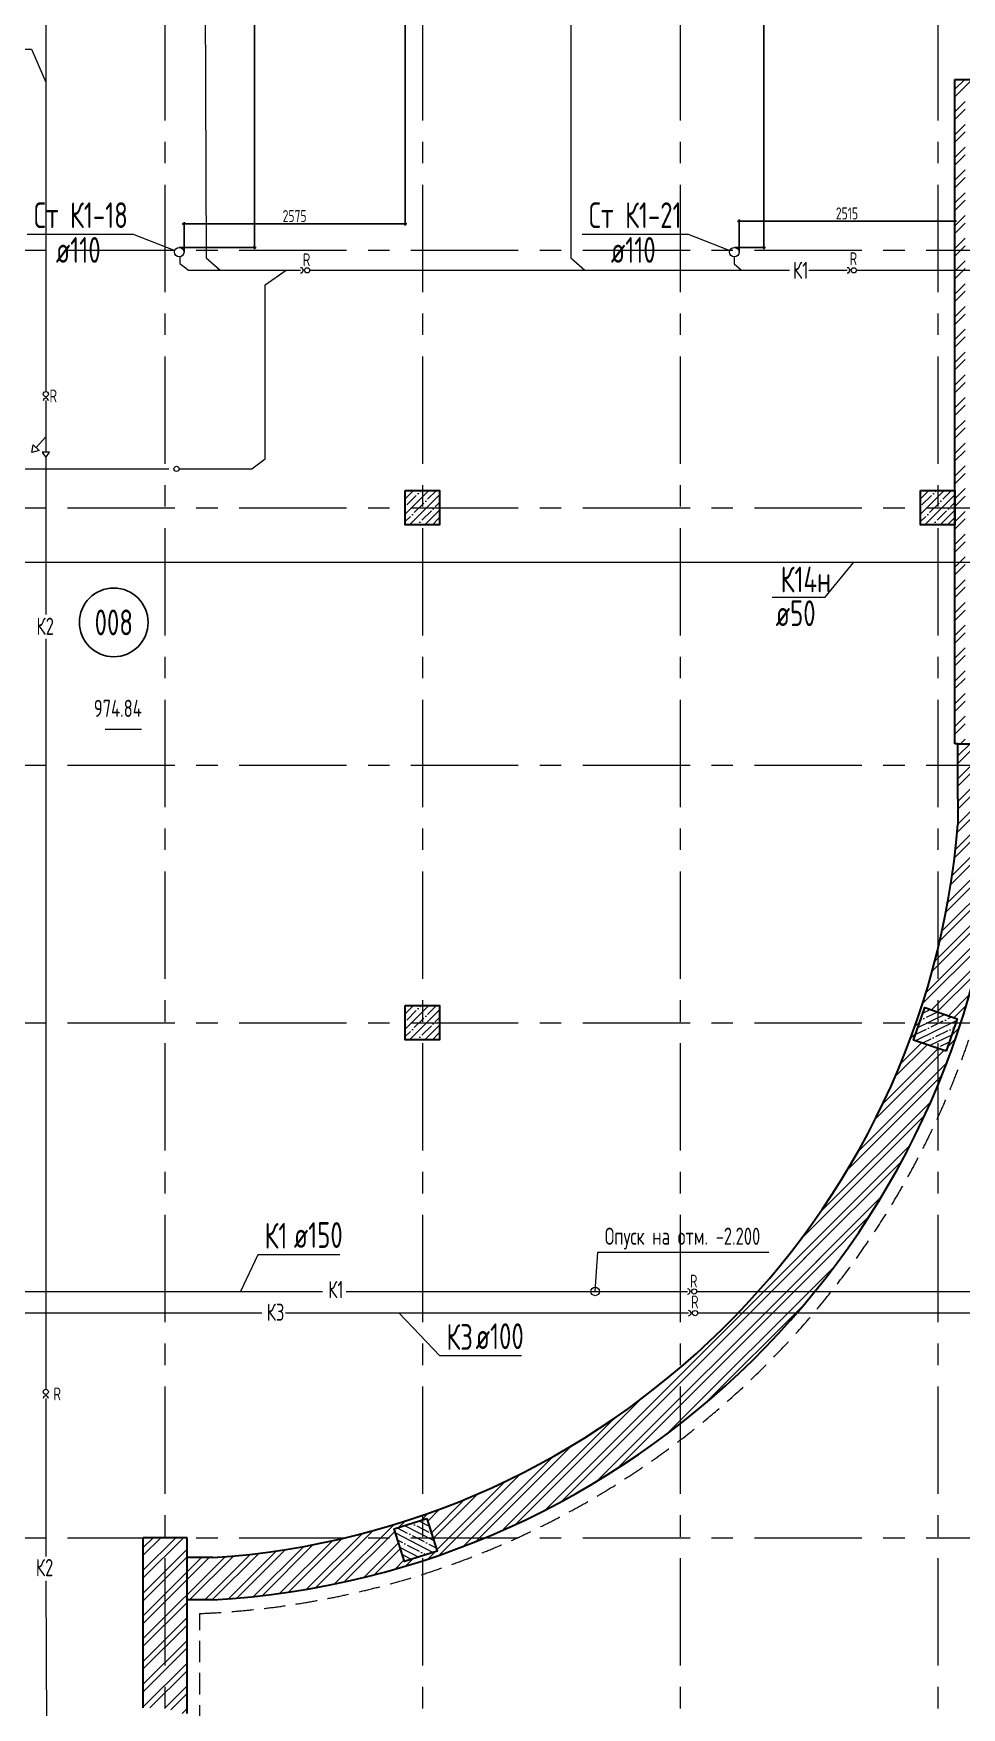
# Model space of a CAD drawing. Header units: millimetres. Extents: x -8689834 to 9419935, y -370377 to 166066.
# Drawn here: x -333701 to -322895, y 104623 to 124125 of the extents above; entities that cross this region are included whole.
import ezdxf
from ezdxf import colors
from ezdxf.entities.mleader import LeaderData, LeaderLine
from ezdxf.enums import TextEntityAlignment as Align
from ezdxf.math import Vec2, Vec3

# ---------------------------------------------------------------- set-up
doc = ezdxf.new("R2010")
doc.units = ezdxf.units.MM
doc.header["$MEASUREMENT"] = 0
doc.linetypes.add('CENTER', pattern=[2, 1.25, -0.25, 0.25, -0.25])
doc.linetypes.add('TRATTEGGIATA', pattern=[0.75, 0.5, -0.25])
doc.layers.get('0').update_dxf_attribs({"color": 250, "lineweight": 9})
for name, color, linetype, lineweight in [('АР_Колонны', 250, 'Continuous', 30), ('АР_Колонны Штрих', 250, 'Continuous', 5), ('АР_Маркер экспликации', 239, 'Continuous', 13), ('АР_МосжилНии_Стены', 127, 'Continuous', 30), ('АР_Номер помещения', 1, 'Continuous', 25), ('АР_Оси', 195, 'Continuous', 9), ('АР_Отметки', 250, 'Continuous', 15), ('АР_Перегородки кирпич', 244, 'Continuous', 30), ('АР_Перегородки_кирпич_Штрих', 244, 'Continuous', 5), ('АР_Помещения_площадь', 19, 'Continuous', 9), ('АР_стены', 250, 'Continuous', 30), ('АР_Штриховка кирпич', 250, 'Continuous', 9), ('ВК_канализация', 32, 'Continuous', 30)]:
    doc.layers.add(name, color=color, linetype=linetype, lineweight=lineweight)
doc.styles.add('ISOCPEUR', font='isocpeur.ttf', dxfattribs={"width": 0.7})
doc.styles.get("Standard").update_dxf_attribs({"font": 'isocpeur.ttf', "width": 0.7})
doc.dimstyles.new('R_50', dxfattribs={"dimtxt": 140, "dimasz": 30, "dimexe": 20, "dimexo": 0, "dimgap": 20, "dimtad": 1, "dimdec": 0, "dimrnd": 5, "dimzin": 0, "dimdsep": 46, "dimtxsty": 'ISOCPEUR', "dimblk": 'ARCHTICK', "dimcen": 50, "dimdle": 20, "dimclrd": 256, "dimclre": 256, "dimclrt": 256, "dimadec": 0, "dimazin": 0, "dimtfac": 2, "dimtdec": 0, "dimtofl": 0, "dimtmove": 1, "dimatfit": 3, "dimfxl": 1, "dimtvp": 3, "dimtolj": 1, "dimtzin": 0, "dimarcsym": 0})

# ---------------------------------------------------------------- blocks, each defined once
blk = doc.blocks.new('*U244')
at = {"layer": 'АР_Номер помещения', "color": 7}
blk.add_circle((-11974.07101150486, -849.2380251303753), 400, dxfattribs=at)
at = {"layer": 'АР_Помещения_площадь', "color": 7}
blk.add_line((-11653.09565166259, -2097.252495448), (-12075.44400804408, -2097.252495448), dxfattribs=at)
at = {"color": 7, "style": 'ISOCPEUR', "width": 0.7, "flags": 1}
blk.add_attdef('КАТЕГОРИЯ', (-499.1655280450395, -2092.186355050572), '', height=250, dxfattribs=at)
at = {"layer": 'АР_Номер помещения', "color": 7, "style": 'ISOCPEUR', "width": 0.7}
blk.add_attdef('НОМЕР_ПОМЕЩЕНИЯ', text='', height=300, dxfattribs=at).set_placement((-11974.07101150777, -849.2380251303753), align=Align.MIDDLE_CENTER)
at = {"layer": 'АР_Помещения_площадь', "color": 7, "lineweight": 30, "width": 0.7, "flags": 104}
blk.add_attdef('ИМЯ_ПОМЕЩЕНИЯ', text='', height=100, dxfattribs=at).set_placement((157.6277002443094, 1217.141369806137), align=Align.MIDDLE_CENTER)
at = {"layer": 'АР_Помещения_площадь', "color": 7, "style": 'ISOCPEUR', "width": 0.7}
blk.add_attdef('ПЛОЩАДЬ_ПОМЕЩЕНИЯ', text='', height=200, dxfattribs=at).set_placement((-11648.2094936894, -1850.74696548065), align=Align.MIDDLE_RIGHT)
blk = doc.blocks.new('A$Cb1ac1438')
at = {"layer": 'АР_Колонны Штрих', "ltscale": 100}
h = blk.add_hatch(dxfattribs=at)
h.set_pattern_fill('ANSI35', color=256, scale=500, angle=161.0398319781508)
h.set_pattern_definition([(206.0398319781508, (898269.906760073, -348997.308166508), (54.8744852097032, -112.3111342341892), []), (206.0398319781508, (898186.3139504915, -348968.589842044), (54.8744852097032, -112.3111342341892), [156.25, -31.25, 0, -31.25])])
h.paths.add_polyline_path([(5719.346614299488, -202.5913746167789), (6097.64448702152, -332.5556754611025), (6227.608787865844, 45.74219726095907), (5849.310915143811, 175.7064981052536)])
h = blk.add_hatch(dxfattribs=at)
h.set_pattern_fill('ANSI35', color=256, scale=500, angle=-72.0645431068729)
h.set_pattern_definition([(332.9354568931271, (-256735.9129927806, 917047.4838722233), (56.87424014611736, 111.3118179161664), []), (332.9354568931271, (-256708.6942039412, 916963.3908433332), (56.87424014611736, 111.3118179161664), [156.25, -31.25, 0, -31.25])])
h.paths.add_polyline_path([(173.2168417862558, -6154.528628895481), (50.03866453003138, -5773.967021993492), (-330.5229423719575, -5897.145199249746), (-207.3447651157039, -6277.70680615172)])
at = {"layer": 'АР_Колонны', "ltscale": 100}
for points in [[(6097.64448702152, -332.5556754611025), (5719.346614299488, -202.5913746167789), (5849.310915143811, 175.7064981052536), (6227.608787865844, 45.74219726095907)], [(50.03866453003138, -5773.967021993492), (173.2168417862558, -6154.528628895481), (-207.3447651157039, -6277.70680615172), (-330.5229423719575, -5897.145199249746)]]:
    blk.add_lwpolyline(points, close=True, dxfattribs=at)
blk = doc.blocks.new('_DotSmall')
at = {"color": 0, "linetype": 'ByBlock', "const_width": 0.5}
blk.add_lwpolyline([(-0.0625, 0, 1), (0.0625, 0, 1)], format="xyb", close=True, dxfattribs=at)
blk = doc.blocks.new('_ArchTick')
at = {"color": 0, "linetype": 'ByBlock', "const_width": 0.15}
blk.add_lwpolyline([(-0.5, -0.5), (0.5, 0.5)], dxfattribs=at)
blk = doc.blocks.new('*D2161')
at = {"lineweight": -2, "ltscale": 100, "transparency": 16777216}
for p, q in [((-331995.9813227828, 127350.6824583526), (-331109.3819117018, 127350.6824583526)), ((-331129.3819117018, 121612.8123358875), (-331129.3819117018, 127370.6824583526)), ((-332005.6964819291, 121632.8123358875), (-331109.3819117018, 121632.8123358875))]:
    blk.add_line(p, q, dxfattribs=at)
at = {"lineweight": -2, "ltscale": 100, "transparency": 16777216, "xscale": 30, "yscale": 30, "zscale": 30}
for p, rotation in [((-331129.3819117018, 127350.6824583526), 90), ((-331129.3819117018, 121632.8123358875), 270)]:
    blk.add_blockref('_ArchTick', p, dxfattribs=dict(at, rotation=rotation))
at = {"ltscale": 100, "transparency": 16777216, "insert": (-331219.3819117016, 124491.74739712), "char_height": 140, "attachment_point": 5, "rotation": 90, "style": 'ISOCPEUR'}
blk.add_mtext('\\A1;5720', dxfattribs=at)
blk = doc.blocks.new('*D2163')
at = {"lineweight": -2, "ltscale": 100, "transparency": 16777216}
for p, q in [((-329372.0711264506, 124400.6824583525), (-329372.0711264506, 121888.439021352)), ((-331968.2541339041, 121908.439021352), (-329352.0711264506, 121908.439021352)), ((-331948.2541339041, 121578.4978736075), (-331948.2541339041, 121928.439021352))]:
    blk.add_line(p, q, dxfattribs=at)
at = {"lineweight": -2, "ltscale": 100, "transparency": 16777216, "xscale": 30, "yscale": 30, "zscale": 30, "rotation": 180}
blk.add_blockref('_ArchTick', (-331948.2541339041, 121908.439021352), dxfattribs=at)
at = {"lineweight": -2, "ltscale": 100, "transparency": 16777216, "xscale": 30, "yscale": 30, "zscale": 30}
blk.add_blockref('_ArchTick', (-329372.0711264506, 121908.439021352), dxfattribs=at)
at = {"ltscale": 100, "transparency": 16777216, "insert": (-330660.1626301773, 121998.439021352), "char_height": 140, "attachment_point": 5, "style": 'ISOCPEUR'}
blk.add_mtext('\\A1;2575', dxfattribs=at)
blk = doc.blocks.new('*D2166')
at = {"lineweight": -2, "ltscale": 100, "transparency": 16777216}
for p, q in [((-325505.1427649879, 121939.0026184744), (-322952.0002232292, 121939.0026184744)), ((-325485.1427649879, 121578.4860599486), (-325485.1427649879, 121959.0026184744)), ((-322972.0002232292, 121521.7752697834), (-322972.0002232292, 121959.0026184744))]:
    blk.add_line(p, q, dxfattribs=at)
at = {"lineweight": -2, "ltscale": 100, "transparency": 16777216, "xscale": 30, "yscale": 30, "zscale": 30, "rotation": 180}
blk.add_blockref('_ArchTick', (-325485.1427649879, 121939.0026184744), dxfattribs=at)
at = {"lineweight": -2, "ltscale": 100, "transparency": 16777216, "xscale": 30, "yscale": 30, "zscale": 30}
blk.add_blockref('_ArchTick', (-322972.0002232292, 121939.0026184744), dxfattribs=at)
at = {"ltscale": 100, "transparency": 16777216, "insert": (-324228.5714941086, 122029.0026184744), "char_height": 140, "attachment_point": 5, "style": 'ISOCPEUR'}
blk.add_mtext('\\A1;2515', dxfattribs=at)
blk = doc.blocks.new('*D2167')
at = {"lineweight": -2, "ltscale": 100, "transparency": 16777216}
for p, q in [((-325540.1392781236, 127350.6824583525), (-325177.3163792531, 127350.6824583525)), ((-325197.3163792531, 121612.8401151701), (-325197.3163792531, 127370.6824583525)), ((-325538.4277595725, 121632.8401151701), (-325177.3163792531, 121632.8401151701))]:
    blk.add_line(p, q, dxfattribs=at)
at = {"lineweight": -2, "ltscale": 100, "transparency": 16777216, "xscale": 30, "yscale": 30, "zscale": 30}
for p, rotation in [((-325197.3163792531, 127350.6824583525), 90), ((-325197.3163792531, 121632.8401151701), 270)]:
    blk.add_blockref('_ArchTick', p, dxfattribs=dict(at, rotation=rotation))
at = {"ltscale": 100, "transparency": 16777216, "insert": (-325287.316379253, 124491.7612867614), "char_height": 140, "attachment_point": 5, "rotation": 90, "style": 'ISOCPEUR'}
blk.add_mtext('\\A1;5720', dxfattribs=at)

msp = doc.modelspace()

# ---------------------------------------------------------------- hatches: boundary and pattern name
at = {"layer": 'АР_Колонны Штрих', "ltscale": 100}
h = msp.add_hatch(dxfattribs=at)
h.set_pattern_fill('ANSI35', scale=500)
h.set_pattern_definition([(45, (-1286424.170391682, 158672.1571121852), (-88.38834764831844, 88.38834764831844), []), (45, (-1286335.782044182, 158672.1571121852), (-88.38834764831844, 88.38834764831844), [156.25, -31.25, 0, -31.25])])
h.paths.add_polyline_path([(-328972.0711264506, 118800.6824583525), (-329372.0711264506, 118800.6824583525), (-329372.0711264506, 118400.6824583525), (-328972.0711264506, 118400.6824583525)])
h = msp.add_hatch(dxfattribs=at)
h.set_pattern_fill('ANSI35', scale=500)
h.set_pattern_definition([(45, (-1280424.170391682, 158672.1571121852), (-88.38834764831844, 88.38834764831844), []), (45, (-1280335.782044182, 158672.1571121852), (-88.38834764831844, 88.38834764831844), [156.25, -31.25, 0, -31.25])])
h.paths.add_polyline_path([(-322972.0711264503, 118800.6824583525), (-323372.0711264503, 118800.6824583525), (-323372.0711264503, 118400.6824583525), (-322972.0711264503, 118400.6824583525)])
h = msp.add_hatch(dxfattribs=at)
h.set_pattern_fill('ANSI35', scale=500)
h.set_pattern_definition([(45, (-1286424.170391682, 152672.1571121852), (-88.38834764831844, 88.38834764831844), []), (45, (-1286335.782044182, 152672.1571121852), (-88.38834764831844, 88.38834764831844), [156.25, -31.25, 0, -31.25])])
h.paths.add_polyline_path([(-328972.0711264506, 112800.6824583525), (-329372.0711264506, 112800.6824583525), (-329372.0711264506, 112400.6824583525), (-328972.0711264506, 112400.6824583525)])
at = {"layer": 'АР_Перегородки_кирпич_Штрих', "ltscale": 100}
h = msp.add_hatch(dxfattribs=at)
h.set_pattern_fill('ANSI32', scale=500)
h.set_pattern_definition([(45, (-15289.26513409219, 0), (-132.5825214724777, 132.5825214724777), []), (45, (-15200.87678659218, 0), (-132.5825214724777, 132.5825214724777), [])])
h.paths.add_polyline_path([(-304052.0711264501, 123589.9490637413), (-305172.0711264501, 123589.9490637413), (-305172.0711264501, 123469.9490637413), (-304172.0711264501, 123469.9490637413), (-304172.5771687811, 121600.6824583525), (-304052.5840094198, 121600.6824583525)])
h.paths.add_polyline_path([(-304052.5840094198, 121600.6824583525), (-304172.5771687811, 121600.6824583525), (-304173.3705045159, 118670.1845431714), (-304172.0711264501, 115850.6824583525), (-304054.0665040578, 115850.6824583525), (-304053.3574848831, 118550.1845431714)])
h.paths.add_polyline_path([(-306026.1564171973, 123589.9490637413), (-306026.1564171973, 123469.9490637413), (-305892.0711264501, 123469.9490637413), (-305892.5859029801, 123241.4189386518), (-305772.5859029799, 123241.4189386518), (-305772.0711264501, 123469.9490637413), (-305172.0711264501, 123469.9490637413), (-305172.0711264501, 123589.9490637413)])
h.paths.add_polyline_path([(-322852.4199923284, 115997.3872438653), (-322851.1212437177, 123469.9205100444), (-307526.1564171973, 123469.9490637413), (-307526.1564171973, 123589.9490637413), (-322971.1212310863, 123589.9490637413), (-322972.421225976, 115997.3872438653)])
h.paths.add_polyline_path([(-322972.3246298887, 116422.3475705374), (-322932.4206091522, 116422.3475705374), (-322932.4206091522, 116462.3475705375), (-322972.3179141203, 116462.3475705374)], flags=16)
h.paths.add_polyline_path([(-322852.4206091521, 115997.5664154426), (-322972.3414193097, 115997.5664154426), (-322972.4206091521, 115850.682458348), (-322852.4206091523, 115850.6824583525)])
at = {"layer": 'АР_Штриховка кирпич', "ltscale": 100}
h = msp.add_hatch(dxfattribs=at)
h.set_pattern_fill('ANSI32', scale=500)
h.set_pattern_definition([(45, (-1298551.721179725, 164426.8594320829), (-132.5825214724777, 132.5825214724777), []), (45, (-1298463.332832225, 164426.8594320829), (-132.5825214724777, 132.5825214724777), [])])
h.paths.add_polyline_path([(-322946.1180642748, 112648.224219518), (-322961.2216596514, 112600.6824583525), (-323172.0711264503, 112600.6824583525), (-323199.1559286597, 112732.6939443187)], flags=16)
h.paths.add_polyline_path([(-323382.9205932492, 112600.6824583525), (-323324.9686016155, 112776.5329568123), (-323198.5888596172, 112734.3445592263), (-323172.0711264503, 112600.6824583525)], flags=16)
h.paths.add_polyline_path([(-323072.9704356921, 112268.2411963662), (-323199.3501776903, 112310.4295939522), (-323172.0711264503, 112600.6824583525), (-322961.2216596514, 112600.6824583525)], flags=16)
h.paths.add_polyline_path([(-323198.7831086478, 112312.0802088598), (-323451.8209730327, 112396.5499336605), (-323382.9205932493, 112600.6824583525), (-323172.0711264503, 112600.6824583525)], flags=16)
edge = h.paths.add_edge_path()
edge.add_line((-322067.0711264503, 115850.6824583481), (-322937.0711264506, 115850.6824583765))
edge.add_arc((-1477104.667928795, 115380.6824575035), 1154167.692499015, -0.02333197960928146, 0.023331979694489746, ccw=False)
edge.add_arc((-332221.3052867504, 115664.1989911303), 9314.761999561275, 321.68271989326865, 355.35999482408715, ccw=False)
edge.add_line((-324913.0416397232, 109888.9004210118), (-324376.4676794859, 109758.9389800894))
edge.add_arc((-332173.8220975739, 115605.6691985809), 9745.921719832271, 323.1361487127608, 355.9107374150291)
edge.add_line((-322452.7118934882, 114910.6824583331), (-322452.7118934878, 115210.6824583402))
edge.add_line((-322452.7118934878, 115210.6824583402), (-322067.0711264503, 115210.6824583525))
edge.add_line((-322067.0711264503, 115210.6824583525), (-322067.0711264503, 115850.6824583481))
h = msp.add_hatch(dxfattribs=at)
h.set_pattern_fill('ANSI32', scale=500)
h.set_pattern_definition([(45, (-1298418.673593336, 164822.7913692372), (-132.5825214724777, 132.5825214724777), []), (45, (-1298330.285245836, 164822.7913692372), (-132.5825214724777, 132.5825214724777), [])])
h.paths.add_polyline_path([(-329172.0711264506, 106811.5015921848), (-329172.0711264506, 106600.6824583525), (-329460.5545658352, 106575.5444848357), (-329502.718766466, 106702.0333479182)], flags=16)
h.paths.add_polyline_path([(-329123.7855920562, 106828.3533511282), (-329039.4553213065, 106575.370016665), (-329172.0711264506, 106600.6824583525), (-329172.0711264506, 106811.5015921848)], flags=16)
h.paths.add_polyline_path([(-329172.0711264505, 106389.8633245202), (-329377.8847872713, 106322.0236910044), (-329462.2150580211, 106575.0070254675), (-329172.0711264505, 106600.6824583525)], flags=16)
h.paths.add_polyline_path([(-329172.0711264506, 106389.8633245203), (-329172.0711264506, 106600.6824583525), (-329041.1158134926, 106574.8325572968), (-328998.9516128617, 106448.3436942143)], flags=16)
h.paths.add_polyline_path([(-332101.1061155543, 104554.3739539081), (-331912.1922958226, 104554.3739539081), (-331912.1922958226, 103474.4889956772), (-332101.1061155543, 103474.4889956772)], flags=17)
edge = h.paths.add_edge_path()
edge.add_line((-332422.192295823, 104619.3739539081), (-332101.1061155544, 104619.3739539081))
edge.add_line((-332101.1061155544, 104619.3739539081), (-332101.1061155543, 103409.4889956772))
edge.add_line((-332101.1061155543, 103409.4889956772), (-332422.1922958228, 103409.4889956772))
edge.add_line((-332422.1922958228, 103409.4889956772), (-332422.1922958227, 98935.4897598165))
edge.add_line((-332422.1922958227, 98935.4897598165), (-329982.9766850544, 98935.68245835253))
edge.add_line((-329982.9766850544, 98935.68245835253), (-329982.9753528183, 99035.6766045349))
edge.add_line((-329982.9753528183, 99035.6766045349), (-329910.3677305244, 99035.6766045349))
edge.add_line((-329910.3677305244, 99035.6766045349), (-329910.4411005341, 99715.64576257975))
edge.add_line((-329910.4411005341, 99715.64576257975), (-331642.1922958228, 99715.56315136206))
edge.add_line((-331642.1922958228, 99715.56315136206), (-331642.1922958228, 101865.6824583525))
edge.add_line((-331642.1922958228, 101865.6824583525), (-329292.1922958228, 101865.6824583525))
edge.add_line((-329292.1922958228, 101865.6824583525), (-328782.1922958228, 102375.6824583525))
edge.add_line((-328782.1922958228, 102375.6824583525), (-331911.7639104379, 102375.6824583525))
edge.add_line((-331911.7639104379, 102375.6824583525), (-331912.1922958228, 105875.9435017856))
edge.add_line((-331912.1922958228, 105875.9435017856), (-331612.1922957873, 105875.9435017877))
edge.add_arc((-332173.8220975736, 115605.6691985811), 9745.92171983219, 273.3036233390724, 293.0807652531338)
edge.add_arc((-332173.8220975742, 115605.6691985818), 9745.92171983306, 293.0807652531357, 323.7250383778538)
edge.add_line((-324316.7875196856, 109839.3880910588), (-324909.4967909608, 109893.3890281035))
edge.add_arc((-332221.3052866729, 115664.1989910304), 9314.761999438475, 273.74937375992903, 321.7179014208314, ccw=False)
edge.add_line((-331612.1922958228, 106369.3739539164), (-331912.1922956888, 106369.373953908))
edge.add_line((-331912.1922956888, 106369.373953908), (-331912.1922958228, 106600.6824583525))
edge.add_line((-331912.1922958228, 106600.6824583525), (-332422.192295823, 106600.6824583525))
edge.add_line((-332422.192295823, 106600.6824583525), (-332422.192295823, 104619.3739539081))
h.paths.add_polyline_path([(-329988.1286804479, 98935.68245835256), (-331012.0361820101, 98935.68245835259), (-329682.0012375686, 98935.68245835253), (-329682.0012375687, 93215.35490996396), (-329172.0711264507, 93215.35490996396), (-329172.0711264506, 98935.68245835247), (-326172.0711264504, 98935.68245835253), (-326172.0361820101, 97157.1086185961), (-325662.0361820112, 97157.1086185961), (-325662.036182011, 99445.8378912746), (-328782.1922958228, 99445.68245835253), (-328782.1922958228, 102375.6824583525), (-329292.1922958228, 101865.6824583525), (-329292.1922958228, 99715.68245835253), (-329912.0361820101, 99715.68245835254), (-329912.0361820101, 99035.6766045349), (-329988.1286804479, 99035.6766045349)])

# ---------------------------------------------------------------- linework, layer by layer
at = {"color": 7, "linetype": 'TRATTEGGIATA', "ltscale": 500}
msp.add_line((-331764.4556313186, 102525.7749494389), (-331764.3791704424, 105718.2214402125), dxfattribs=at)
at = {"color": 244, "ltscale": 100, "true_color": 0x991b1e}
msp.add_circle((-327160.4298371361, 109471.1977452693), 50, dxfattribs=at)
at = {"color": 7, "linetype": 'TRATTEGGIATA', "ltscale": 500}
msp.add_arc((-332173.8220975736, 115605.6691985808), 9895.921719831927, 272.3712849375702, 356.8430181081399, dxfattribs=at)
at = {"layer": 'АР_Колонны', "color": 7, "ltscale": 100}
for points in [[(-329372.0711264506, 118800.6824583525), (-328972.0711264506, 118800.6824583525), (-328972.0711264506, 118400.6824583525), (-329372.0711264506, 118400.6824583525)], [(-323372.0711264503, 118800.6824583525), (-322972.0711264503, 118800.6824583525), (-322972.0711264503, 118400.6824583525), (-323372.0711264503, 118400.6824583525)], [(-329372.0711264506, 112800.6824583525), (-328972.0711264506, 112800.6824583525), (-328972.0711264506, 112400.6824583525), (-329372.0711264506, 112400.6824583525)]]:
    msp.add_lwpolyline(points, close=True, dxfattribs=at)
at = {"layer": 'АР_МосжилНии_Стены', "color": 7, "ltscale": 100}
for p, q in [((-322937.0711264503, 115850.6824583525), (-322067.0711264503, 115850.6824583525)), ((-322937.0711264503, 115210.6824583525), (-322937.0711264503, 115850.682458348)), ((-332422.1922958228, 104619.3739539081), (-332422.1922958228, 106600.6824583525)), ((-331912.1922958228, 106600.6824583609), (-332422.192295823, 106600.6824583609)), ((-331912.1922958227, 104554.3739539081), (-331912.1922958228, 106600.6824583525))]:
    msp.add_line(p, q, dxfattribs=at)
for points in [[(-322937.0711264502, 115210.6824583422), (-322937.0711264502, 114910.6824583402)], [(-331612.1922956888, 106369.373953908), (-331912.1922956888, 106369.373953908)], [(-331612.1922958228, 105875.9435017856), (-331912.1922958228, 105875.9435017856)]]:
    msp.add_lwpolyline(points, dxfattribs=at)
for centre, radius, start, end in [((-332221.305286749, 115664.1989911299), 9314.761999559945, 273.7493737590794, 355.3599948243836), ((-332173.8220975735, 115605.6691985808), 9745.921719831898, 273.3036233407794, 355.9107374146807)]:
    msp.add_arc(centre, radius, start, end, dxfattribs=at)
at = {"layer": 'АР_Оси', "color": 7, "linetype": 'CENTER', "ltscale": 1000}
for p, q in [((-332172.0711264507, 134363.1513644527), (-332172.0711264507, 78630.80280076223)), ((-329172.0711264506, 134363.1513644526), (-329172.0711264506, 78630.80280076223)), ((-326172.0711264504, 134363.1513644527), (-326172.0711264504, 78630.80280076223)), ((-323172.0711264503, 134363.1513644526), (-323172.0711264503, 78630.80280076223)), ((-359305.7650579241, 121600.6824583525), (-276127.3630032049, 121600.6824583525)), ((-359305.7650579241, 118600.6824583525), (-276127.3630032049, 118600.6824583525)), ((-359305.7650579241, 115600.6824583525), (-276127.3630032049, 115600.6824583525)), ((-359305.7650579241, 112600.6824583525), (-276127.3630032049, 112600.6824583525)), ((-359305.7650579241, 106600.6824583525), (-276127.3630032049, 106600.6824583525))]:
    msp.add_line(p, q, dxfattribs=at)
at = {"layer": 'АР_Перегородки кирпич', "color": 7, "linetype": 'Continuous', "ltscale": 100}
for p, q in [((-322972.4206091521, 120532.6524932313, 1.961751612303354), (-322971.1212310863, 123589.9490637413, 1.961751612303354)), ((-322971.1212310863, 123589.9490637413, 1.961751612303354), (-307526.1564171973, 123589.9490637413, 1.961751612303354)), ((-322972.4206091521, 115850.682458348, 1.961751612303354), (-322972.4206091521, 120570.1845431714, 1.961751612303354)), ((-322937.0711264503, 115850.682458348), (-322972.4206091521, 115850.682458348, 1.961751612307125))]:
    msp.add_line(p, q, dxfattribs=at)
at = {"layer": 'ВК_канализация', "color": 6, "lineweight": 13, "ltscale": 500}
for points in [[(-332143.9076868151, 126786.9050817371), (-332567.907029712, 126786.9050817371), (-333557.5044538672, 126092.0125077278), (-333557.5044538672, 119954.6127700547)], [(-333557.7120780553, 119893.503800601), (-333557.7822133664, 119876.7761148149)], [(-333557.5044538672, 119847.8849372386), (-333557.5044538672, 119248.498090971)], [(-333670.9721180591, 119300.4878510502), (-333557.5044538672, 119425.5100626667)], [(-333557.5044538672, 119185.2524930124), (-333557.5044538672, 117355.9269914944)], [(-333557.5044538672, 117073.5725193594), (-333557.5044538672, 108331.5685523578)], [(-333558.0835138643, 108270.9978776057), (-333558.0063470754, 108254.2702227788)], [(-333557.4865504456, 108224.8139998236), (-333557.4865504456, 106381.9543700031)], [(-333557.4865504456, 106099.5998978681), (-333518.885422086, 97612.40344929468)]]:
    msp.add_lwpolyline(points, dxfattribs=at)
at = {"layer": 'ВК_канализация', "color": 244, "lineweight": 13, "ltscale": 500, "true_color": 0x991b1e}
for points in [[(-331706.2456309917, 125489.4701963825), (-331690.2656065827, 121509.9913817002), (-331528.5938969115, 121366.3036498367)], [(-327443.2133550955, 125498.6685417772), (-327443.2133550955, 121509.9913817002), (-327281.5416454242, 121366.3036498367)], [(-331995.9813227833, 121523.3492417576), (-331995.9813227833, 121444.0389114267), (-331897.1053470201, 121366.3036498367), (-331166.0912096319, 121366.3036498367)], [(-325540.1392781242, 121522.8667515814), (-325540.1392781242, 121441.0240749046), (-325455.5440674676, 121366.3036498367)], [(-332005.3432936346, 119052.8593664647), (-331157.5999318082, 119052.8593664647), (-331002.2883987059, 119169.8735817387), (-331002.2883987059, 121195.0163583013), (-330759.5733700877, 121366.3036498367)], [(-331166.0912096319, 121366.3036498367), (-330590.6055477215, 121366.3036498367)], [(-330543.8777149054, 121366.3036498367), (-330560.6055477215, 121366.3036498367)], [(-330483.8777149054, 121366.3036498367), (-329050.7479632981, 121366.3036498367)], [(-329050.7479632981, 121366.3036498367), (-324898.8441403047, 121366.3036498367)], [(-324670.9648620137, 121366.3036498367), (-324225.4603947964, 121366.3036498367)], [(-324178.7325619804, 121366.3036498367), (-324195.4603947964, 121366.3036498367)], [(-324118.7325619804, 121366.3036498367), (-321209.0460649855, 121366.3036498367)], [(-334017.8419856946, 119052.8593664647), (-332125.3432936346, 119052.8593664647)], [(-334117.0636778446, 109470.1776821666), (-332350.901266752, 109470.1776821666)], [(-332350.901266752, 109470.1776821666), (-330335.7838312439, 109470.1776821666)], [(-330059.717727715, 109470.1776821666), (-327704.4585497774, 109470.1487884194)], [(-327704.4585497774, 109470.1487884194), (-326083.5158156349, 109470.1389194654)], [(-326036.7879828195, 109470.1391897882), (-326053.5158156353, 109470.1390930169)], [(-325976.7879891055, 109470.1587830803), (-322709.9042938178, 109470.1776821666)]]:
    msp.add_lwpolyline(points, dxfattribs=at)
at = {"layer": 'ВК_канализация', "color": 18, "lineweight": 13, "ltscale": 500, "true_color": 0x000000}
for points in [[(-334342.1828260929, 123941.3704562573), (-333725.1939598175, 123941.3704562573), (-333557.5044538672, 123556.2331232419)], [(-333773.5622364014, 121787.1942669717), (-332539.5845038506, 121787.1942669717), (-332054.4864261691, 121597.8637807363)], [(-327310.4510017863, 121787.1942669717), (-326076.4732692355, 121787.1942669717), (-325591.375191554, 121597.8637807363)], [(-333705.5074624231, 119333.2995544337), (-333633.9829155154, 119265.3447602655), (-333720.8114624719, 119245.5733068196), (-333705.5074624231, 119333.2995544337)], [(-333515.423435452, 119248.6985569945), (-333599.5854722824, 119248.2976249475), (-333557.5044538672, 119185.2524930125), (-333515.423435452, 119248.6985569945)], [(-325099.7824818125, 117557.9340641945), (-324482.7936155371, 117557.9340641945), (-324147.3581491741, 117966.122573756)], [(-330134.5997897307, 109898.1363398907), (-331087.138717074, 109898.1363398907), (-331289.9786325899, 109470.1776821666)], [(-327160.4298371361, 109471.1977452693), (-327128.6554966362, 109926.6035998916), (-325139.5725717789, 109926.6035998916)], [(-328017.1209591059, 108719.0869319619), (-328969.6598864492, 108719.0869319619), (-329444.02732042, 109217.8398945358)]]:
    msp.add_lwpolyline(points, dxfattribs=at)
at = {"layer": 'ВК_канализация', "color": 152, "lineweight": 13, "ltscale": 500, "true_color": 0x2776bb}
msp.add_lwpolyline([(-334026.9437018652, 116307.9296103104), (-334048.3793622407, 117966.8743841904), (-318291.0876620715, 117965.6778918223)], dxfattribs=at)
at = {"layer": 'ВК_канализация', "color": 30, "lineweight": 13, "ltscale": 500, "true_color": 0xf26722}
for points in [[(-332328.7278259046, 109217.8398945358), (-336981.7837880518, 109217.8398945358)], [(-331040.2867618891, 109217.8398945358), (-332328.7278259046, 109217.8398945358)], [(-326074.6145297363, 109217.8398945358), (-330767.51551245, 109217.8398945358)], [(-326027.8866969202, 109217.8398945359), (-326044.6145297363, 109217.8398945359)], [(-322723.4203695123, 109217.8398945358), (-325967.8866969202, 109217.8398945358)]]:
    msp.add_lwpolyline(points, dxfattribs=at)
at = {"layer": 'ВК_канализация', "color": 244, "lineweight": 13, "ltscale": 500, "true_color": 0x991b1e}
for centre, radius in [((-332003.2505127393, 121577.8667515814), 55), ((-325540.1392781242, 121577.8667515814), 55), ((-330513.8777149054, 121366.3036498367), 30), ((-324148.7325619804, 121366.3036498367), 30), ((-332035.3432936346, 119052.8593664647), 30), ((-326006.7879828201, 109470.1393633397), 30)]:
    msp.add_circle(centre, radius, dxfattribs=at)
at = {"layer": 'ВК_канализация', "color": 6, "lineweight": 13, "ltscale": 500}
for centre in [(-333557.351319074, 119923.4485055657), (-333558.2219061889, 108300.9975583968)]:
    msp.add_circle(centre, 30, dxfattribs=at)
at = {"layer": 'ВК_канализация', "color": 30, "lineweight": 13, "ltscale": 500, "true_color": 0xf26722}
msp.add_circle((-325997.8866969202, 109217.8398945359), 30, dxfattribs=at)
at = {"layer": 'ВК_канализация', "color": 244, "lineweight": 13, "ltscale": 500, "true_color": 0x991b1e}
for centre, start, end in [((-330590.6055477215, 121366.3036498367), 270, 90), ((-324225.4603947964, 121366.3036498367), 270, 90), ((-326083.5158156349, 109470.1389194654), 270.0003314576078, 90.00033145760784)]:
    msp.add_arc(centre, 30, start, end, dxfattribs=at)
at = {"layer": 'ВК_канализация', "color": 6, "lineweight": 13, "ltscale": 500}
for centre, start, end in [((-333557.6730182737, 119846.7213471518), 359.7597734772245, 179.7597734772245), ((-333557.8679547508, 108224.2705419877), 0.264310807132123, 180.2643108071321)]:
    msp.add_arc(centre, 30, start, end, dxfattribs=at)
at = {"layer": 'ВК_канализация', "color": 30, "lineweight": 13, "ltscale": 500, "true_color": 0xf26722}
msp.add_arc((-326074.6145297363, 109217.8398945359), 30, 270, 90, dxfattribs=at)

# ---------------------------------------------------------------- block references
at = {"layer": 'АР_Маркер экспликации', "color": 7}
ref = msp.add_blockref('*U244', (-320792.0471936419, 118113.6364760708), dxfattribs=at)
ref.add_attrib('НОМЕР_ПОМЕЩЕНИЯ', '008', dxfattribs={"layer": 'АР_Номер помещения', "color": 7, "height": 300, "style": 'ISOCPEUR', "width": 0.7}).set_placement((-332766.1182051497, 117264.3984509404), align=Align.MIDDLE_CENTER)
ref.add_attrib('ПЛОЩАДЬ_ПОМЕЩЕНИЯ', '974.84', dxfattribs={"layer": 'АР_Помещения_площадь', "color": 7, "height": 200, "style": 'ISOCPEUR', "width": 0.7}).set_placement((-332440.2566873313, 116262.8895105901), align=Align.MIDDLE_RIGHT)
at = {"layer": 'АР_стены', "color": 7, "ltscale": 100}
msp.add_blockref('A$Cb1ac1438', (-329172.0711264506, 112600.6824583525), dxfattribs=at)

# ---------------------------------------------------------------- texts
at = {"layer": 'ВК_канализация', "color": 18, "ltscale": 100, "true_color": 0x000000, "attachment_point": 4, "style": 'ISOCPEUR'}
for s, insert, char_height, width in [('Ст К1-18', (-333696.9768114855, 122007.9875465094), 300, 5891.510193615686), ('Ст К1-21', (-327233.8655768704, 122007.9875465094), 300, 5891.510193615686), ('\\pxi-1,l1,t1,5;ø110', (-333440.9533539173, 121603.353650043), 300, 7500), ('\\pxi-1,l1,t1,5;ø110', (-326977.8421193023, 121603.353650043), 300, 7500), ('К1', (-324856.5947079747, 121366.3036498367), 200, 5891.510193615686), ('К14н', (-325000.7871661131, 117764.3186517746), 300, 5891.510193615686), ('\\pxi-1,l1,t1,5;ø50', (-325058.4154651296, 117371.2129074345), 300, 7500), ('К2', (-333666.4038835283, 117219.065532171, -0.5733125667095703), 200, 5891.510193615686), ('К1', (-331010.5532921581, 110118.9296194284), 300, 5891.510193615686), ('\\pxi-1,l1,t1,5;ø150', (-330670.1046888237, 110127.6827840082), 300, 7500), ('Опуск на отм. -2.200', (-327047.7039026726, 110086.3038698325), 200, 5891.510193615686), ('К1', (-330269.1171645772, 109491.3231969196), 200, 5891.510193615686), ('К3', (-330985.4776823924, 109228.1424187112), 200, 5891.510193615686), ('К3', (-328893.0744615333, 108939.8802114996), 300, 5891.510193615686), ('\\pxi-1,l1,t1,5;ø100', (-328552.6258581989, 108948.6333760794), 300, 7500), ('К2', (-333673.7969347562, 106253.0183564661, -0.5733125667095703), 200, 5891.510193615686)]:
    msp.add_mtext(s, dxfattribs=dict(at, insert=insert, char_height=char_height, width=width))
at = {"layer": 'ВК_канализация', "color": 7, "ltscale": 100, "char_height": 150, "width": 7499.999999999999, "attachment_point": 4, "rotation": 0.04193825700872403, "style": 'ISOCPEUR'}
for insert in [(-330564.6601553003, 121488.8538288786, -78.22491085835173), (-324197.2440881545, 121501.3916532041, -78.22491085835173), (-333513.961667652, 119903.1300236897, -78.22491085835173), (-326056.5884155222, 109590.2940072847, -78.22491085835173), (-326043.3632270518, 109347.8595546802, -78.22491085835173), (-333467.9344655067, 108275.9648017004, -78.22491085835173)]:
    msp.add_mtext('\\pxi-1,l1,t1,5;R', dxfattribs=dict(at, insert=insert))

# ---------------------------------------------------------------- dimensions: what is measured, and where the dimension line sits
at = {"color": 18, "ltscale": 100, "true_color": 0x000000}
dim = msp.add_linear_dim(base=(-331129.3819117018, 127350.6824583526), p1=(-332005.696481929, 121632.8123358874), p2=(-331995.9813227826, 127350.6824583525), angle=90, dimstyle='R_50', override={"dimpost": '\\X'}, dxfattribs=at)
dim.commit()
dim.dimension.update_dxf_attribs({"geometry": '*D2161', "text_midpoint": (-331129.3819117016, 124491.74739712), "dimtype": 160})
dim = msp.add_linear_dim(base=(-325197.3163792531, 127350.6824583525), p1=(-325538.4277595724, 121632.8401151701), p2=(-325540.1392781235, 127350.6824583525), angle=90, dimstyle='R_50', override={"dimpost": '\\X'}, dxfattribs=at)
dim.commit()
dim.dimension.update_dxf_attribs({"geometry": '*D2167', "text_midpoint": (-325287.316379253, 124491.7612867614)})
for base, p1, p2, picture, middle in [((-329372.0711264506, 121908.439021352), (-331948.2541339041, 121578.4978736075), (-329372.0711264506, 124400.6824583525), '*D2163', (-330660.1626301773, 121998.439021352)), ((-322972.0002232292, 121939.0026184744), (-325485.1427649879, 121578.4860599486), (-322972.0002232292, 121521.7752697834, 1.961751612303354), '*D2166', (-324228.5714941086, 122029.0026184744))]:
    dim = msp.add_linear_dim(base=base, p1=p1, p2=p2, dimstyle='R_50', override={"dimpost": '\\X'}, dxfattribs=at)
    dim.commit()
    dim.dimension.update_dxf_attribs({"geometry": picture, "text_midpoint": middle})

# ---------------------------------------------------------------- leaders
at = {"layer": 'АР_Отметки', "color": 7}
ml = msp.add_multileader_mtext('Standard', dxfattribs=at)
ml.set_content('{\\W0.8;-2,430}', color=7, style='ISOCPEUR')
ml.set_leader_properties(color=256, linetype='Continuous', lineweight=-1)
ml.set_arrow_properties(name='DOTSMALL')
ml.build(insert=Vec2(0, 0))
ml.multileader.update_dxf_attribs({"has_text_frame": 1, "text_left_attachment_type": 4, "text_right_attachment_type": 4, "dogleg_length": 100, "arrow_head_size": 180})
ctx = ml.context
ctx.base_point, ctx.char_height, ctx.arrow_head_size, ctx.landing_gap_size, ctx.plane_origin = Vec3(-336711.8860226227, 117132.6558246998), 250, 180, 50, Vec3(-335659.1926379816, 115477.4824299914)
ctx.left_attachment, ctx.right_attachment = 4, 4
notes = []
notes.append((ctx, [(0, (0, 0, 0), (0, 0), (1, 0), 1, [])]))
ctx.mtext.insert, ctx.mtext.width, ctx.mtext.line_spacing_style, ctx.mtext.flow_direction = Vec3(-336661.8860226227, 117465.9891580332), 852.6970314602484, 2, 5
for ctx, leaders in notes:
    for number, flags, end, landing, length, lines in leaders:
        leader = LeaderData()
        leader.index, (leader.has_last_leader_line, leader.has_dogleg_vector, leader.attachment_direction) = number, flags
        leader.last_leader_point, leader.dogleg_vector, leader.dogleg_length = Vec3(end), Vec3(landing), length
        for number, points, colour, breaks in lines:
            line = LeaderLine()
            line.index, line.vertices, line.color, line.breaks = number, Vec3.list(points), colors.encode_raw_color(colour), breaks
            leader.lines.append(line)
        ctx.leaders.append(leader)

doc.saveas('drawing.dxf')
